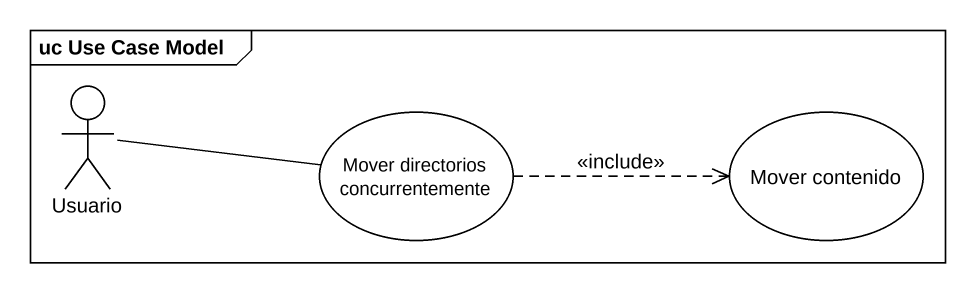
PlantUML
@startuml
mainframe uc Use Case Model
actor Usuario
usecase "Mover directorios concurrentemente" as Mover_directorios
usecase "Mover contenido" as Mover_contenido
Usuario -right- Mover_directorios
Mover_directorios .right.> Mover_contenido : <<include>>
@enduml
